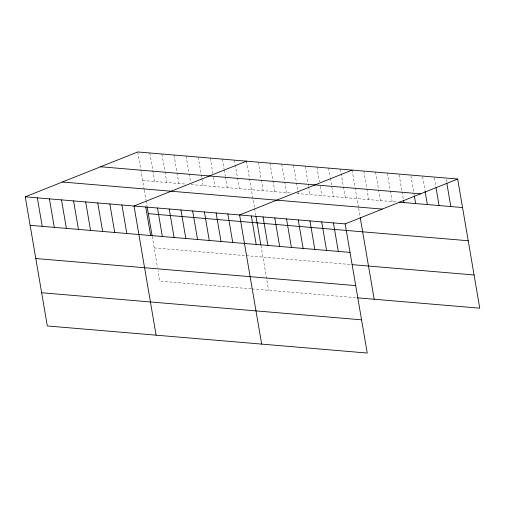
<?xml version="1.0" encoding="UTF-8"?>
<svg xmlns="http://www.w3.org/2000/svg" width="505" height="505" viewBox="0 0 505 505"><rect width="100%" height="100%" fill="white"/><g stroke="black" fill="none" stroke-linecap="round" stroke-linejoin="round"><path stroke-width="0.38" stroke-dasharray="2.52 1.89" d="M142.637 180.462L186.446 184.167M190.978 184.552L291.284 193.043M296.763 193.51L396.861 201.981M154.164 247.892L245.556 255.631M246.314 255.694L351.297 264.582M251.237 288.841L159.839 281.108L158.033 270.541M251.989 288.904L356.978 297.792M446.205 179.584L446.736 182.665M434.344 177.823L435.929 187.065M422.616 176.826L424.989 190.694M410.887 175.835L414.176 195.094M399.158 174.844L401.923 191.023M402.049 191.793L403.369 199.494M387.291 173.082L390.188 190.025M390.321 190.795L392.164 201.583M375.562 172.085L378.46 189.034M378.592 189.804L380.435 200.592M363.834 171.094L366.731 188.043M366.864 188.813L368.707 199.595M352.105 170.103L358.525 207.662M358.651 208.42L360.071 216.721M340.376 169.106L343.267 186.055M343.4 186.825L345.243 197.613M328.641 168.114L330.226 177.362M330.352 178.132L333.515 196.615M316.913 167.123L319.412 181.762M320.208 186.383L321.786 195.624M305.184 166.132L308.082 183.075M308.214 183.845L308.606 186.156M308.738 186.932L310.057 194.633M293.455 165.135L296.353 182.084M296.479 182.854L297.798 190.555M297.931 191.326L298.322 193.642M281.721 164.144L284.618 181.093M284.751 181.863L286.594 192.645M269.992 163.153L274.865 191.654M258.263 162.155L261.161 179.105M261.293 179.875L263.137 190.663M246.535 161.164L254.501 207.782M254.634 208.54L255.789 215.332M260.984 245.695L268.609 290.312M234.446 160.142L235.103 163.992M235.235 164.763L237.344 177.091M237.476 177.861L239.32 188.643M222.364 159.119L224.075 169.137M224.207 169.907L225.262 176.068M225.388 176.838L227.231 187.62M210.276 158.097L212.908 173.505M213.571 177.356L215.149 186.597M198.194 157.074L201.085 174.023M201.217 174.793L201.748 177.874M201.88 178.644L203.06 185.575M186.105 156.051L189.003 173M189.135 173.77L190.581 182.242M174.017 155.029L176.914 171.978M177.047 172.748L178.89 183.53M161.935 154.006L164.832 170.955M164.965 171.725L166.808 182.507M149.846 152.983L154.719 181.484M137.764 151.961L140.661 168.91M140.794 169.68L144.184 189.52M144.31 190.278L145.989 200.087M146.122 200.845L147.024 206.128M152.213 236.485L157.516 267.517"/><path stroke-width="0.76" d="M25.25 196.817L345.161 223.892L367.236 353.039L47.325 325.965L25.25 196.817L137.764 151.961L457.675 179.035L479.75 308.183L356.978 297.792M246.535 161.164L134.021 206.021L156.095 335.168M352.105 170.103L239.591 214.96L261.666 344.107M345.161 223.892L457.675 179.035M100.634 166.764L420.545 193.838M399.202 202.177L462.548 207.542M62.38 182.015L382.291 209.089M148.312 213.672L468.223 240.752M30.123 225.318L350.034 252.393M352.08 264.645L474.075 274.973M35.798 258.528L355.709 285.609M41.65 292.748L361.561 319.829M446.868 183.435L450.813 206.545M436.055 187.835L439.085 205.554M425.115 191.464L427.356 204.563M414.308 195.864L415.628 203.566M403.501 200.264L403.899 202.574M360.204 217.472L374.18 299.25M333.433 222.901L338.306 251.402M321.704 221.91L326.571 250.411M309.969 220.912L314.842 249.419M298.24 219.921L303.114 248.422M286.512 218.93L291.385 247.431M274.783 217.939L279.65 246.44M263.048 216.942L267.921 245.449M255.921 216.089L260.851 244.931M251.32 215.951L256.193 244.452M227.862 213.962L232.736 242.469M216.127 212.971L221.001 241.472M204.399 211.98L209.272 240.481M192.67 210.989L197.543 239.49M180.941 209.992L185.815 238.499M169.213 209.001L174.08 237.501M157.478 208.009L162.351 236.51M147.151 206.88L152.081 235.728M145.749 207.012L150.623 235.519M121.932 204.998L126.805 233.499M109.85 203.976L114.723 232.477M97.762 202.953L102.635 231.454M85.68 201.931L90.553 230.431M73.591 200.908L78.464 229.409M61.509 199.885L66.376 228.386M49.421 198.863L54.294 227.364M37.338 197.84L42.205 226.341"/></g></svg>
